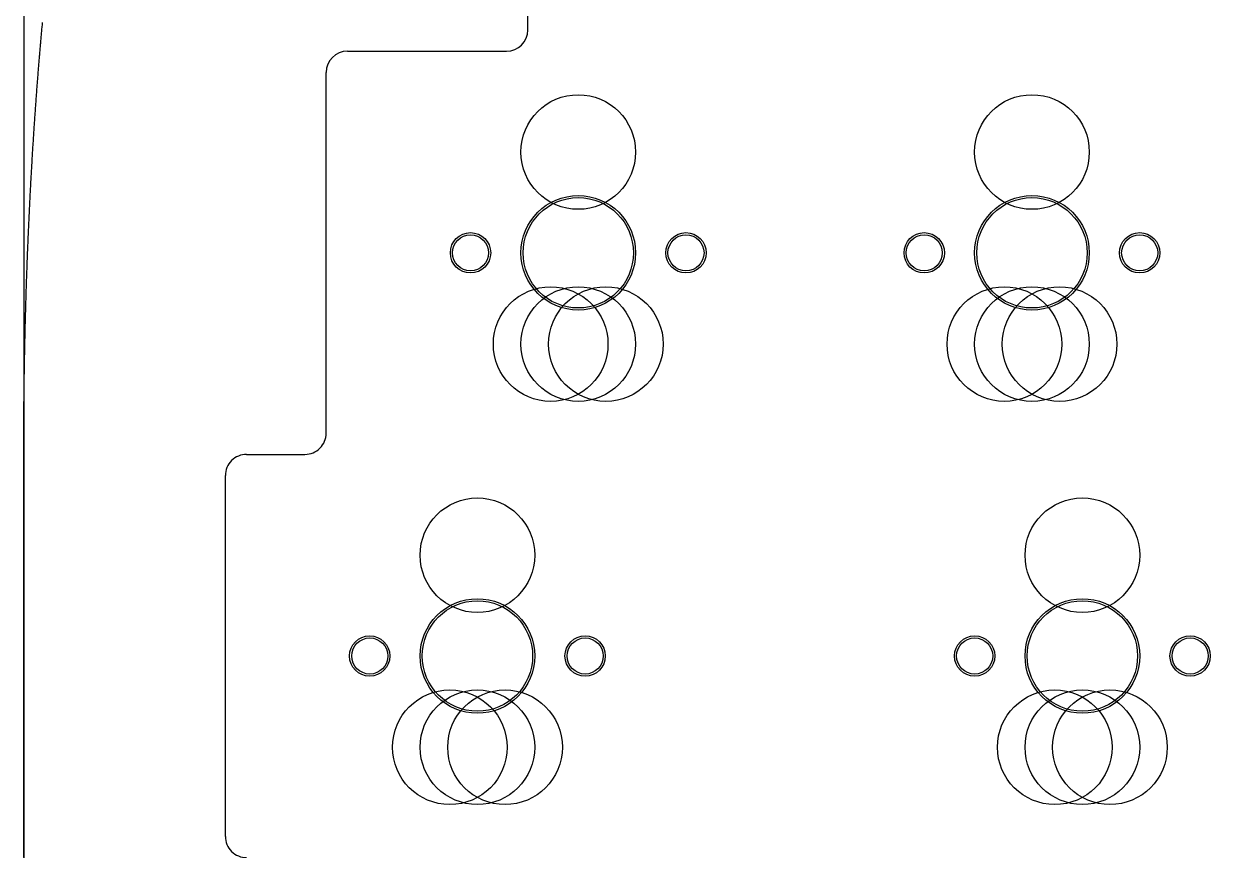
# Model space of a CAD drawing. Extents: x -14 to 315, y -179 to 16.
# Drawn here: x -14.2 to 41.6, y -66.2 to -27.2 of the extents above; entities that cross this region are included whole.
import ezdxf

# ---------------------------------------------------------------- set-up
doc = ezdxf.new("R2010")
doc.units = 0
doc.layers.add('BLACK', color=7, linetype='CONTINUOUS')

msp = doc.modelspace()

# ---------------------------------------------------------------- linework, layer by layer
at = {"layer": 'BLACK', "linetype": 'CONTINUOUS'}
for p, q in [((9.5, -27.5), (9.5, 8.5)), ((-14.25, 4), (-14.25, -85.5)), ((-13.389913, -27.447927), (-13.384426, -27.38766)), ((-13.384426, -27.38766), (-13.378928, -27.327495)), ((-13.378928, -27.327495), (-13.37341, -27.267329)), ((-13.37341, -27.267329), (-13.367881, -27.207264)), ((-13.367881, -27.207264), (-13.362331, -27.147198)), ((-13.43857, -27.992315), (-13.433229, -27.931652)), ((-13.433229, -27.931652), (-13.427867, -27.870985)), ((-13.427867, -27.870985), (-13.422494, -27.810421)), ((-13.422494, -27.810421), (-13.4171, -27.749855)), ((-13.4171, -27.749855), (-13.411696, -27.68939)), ((-13.411696, -27.68939), (-13.406271, -27.628923)), ((-13.406271, -27.628923), (-13.400836, -27.568559)), ((-13.400836, -27.568559), (-13.39538, -27.508192)), ((-13.39538, -27.508192), (-13.389913, -27.447927)), ((-13.485957, -28.54078), (-13.480753, -28.479618)), ((-13.480753, -28.479618), (-13.475538, -28.418559)), ((-13.475538, -28.418559), (-13.470303, -28.357495)), ((-13.470303, -28.357495), (-13.465056, -28.296534)), ((-13.465056, -28.296534), (-13.459788, -28.23557)), ((-13.459788, -28.23557), (-13.45451, -28.174708)), ((-13.45451, -28.174708), (-13.449211, -28.113843)), ((-13.449211, -28.113843), (-13.443901, -28.053081)), ((-13.443901, -28.053081), (-13.43857, -27.992315)), ((1, -28.5), (8.5, -28.5)), ((-13.53205, -29.093189), (-13.526995, -29.031638)), ((-13.526995, -29.031638), (-13.521919, -28.970081)), ((-13.521919, -28.970081), (-13.516831, -28.908628)), ((-13.516831, -28.908628), (-13.511723, -28.84717)), ((-13.511723, -28.84717), (-13.506604, -28.785816)), ((-13.506604, -28.785816), (-13.501464, -28.724456)), ((-13.501464, -28.724456), (-13.496312, -28.663199)), ((-13.496312, -28.663199), (-13.49114, -28.601938)), ((-13.49114, -28.601938), (-13.485957, -28.54078)), ((-13.576844, -29.649617), (-13.57193, -29.587572)), ((-13.57193, -29.587572), (-13.567004, -29.525631)), ((-13.567004, -29.525631), (-13.562057, -29.463684)), ((-13.562057, -29.463684), (-13.557098, -29.40184)), ((-13.557098, -29.40184), (-13.552119, -29.33999)), ((-13.552119, -29.33999), (-13.547128, -29.278244)), ((-13.547128, -29.278244), (-13.542117, -29.216492)), ((-13.542117, -29.216492), (-13.537094, -29.154843)), ((-13.537094, -29.154843), (-13.53205, -29.093189)), ((0, -46.5), (0, -29.5)), ((-13.620317, -30.209921), (-13.615554, -30.147497)), ((-13.615554, -30.147497), (-13.61077, -30.085065)), ((-13.61077, -30.085065), (-13.605975, -30.022737)), ((-13.605975, -30.022737), (-13.601158, -29.960402)), ((-13.601158, -29.960402), (-13.59633, -29.89817)), ((-13.59633, -29.89817), (-13.591481, -29.835931)), ((-13.591481, -29.835931), (-13.58662, -29.773797)), ((-13.58662, -29.773797), (-13.581738, -29.711655)), ((-13.581738, -29.711655), (-13.576844, -29.649617)), ((-13.662463, -30.774175), (-13.657844, -30.711264)), ((-13.657844, -30.711264), (-13.653213, -30.648457)), ((-13.653213, -30.648457), (-13.648561, -30.585641)), ((-13.648561, -30.585641), (-13.643897, -30.52293)), ((-13.643897, -30.52293), (-13.639212, -30.46021)), ((-13.639212, -30.46021), (-13.634515, -30.397594)), ((-13.634515, -30.397594), (-13.629798, -30.334969)), ((-13.629798, -30.334969), (-13.625068, -30.272449)), ((-13.625068, -30.272449), (-13.620317, -30.209921)), ((-13.703259, -31.342226), (-13.698795, -31.278946)), ((-13.698795, -31.278946), (-13.69431, -31.215656)), ((-13.69431, -31.215656), (-13.689812, -31.15247)), ((-13.689812, -31.15247), (-13.685293, -31.089273)), ((-13.685293, -31.089273), (-13.680762, -31.026182)), ((-13.680762, -31.026182), (-13.67621, -30.963081)), ((-13.67621, -30.963081), (-13.671646, -30.900084)), ((-13.671646, -30.900084), (-13.66706, -30.837077)), ((-13.66706, -30.837077), (-13.662463, -30.774175)), ((-13.742701, -31.914144), (-13.738384, -31.850385)), ((-13.738384, -31.850385), (-13.734055, -31.786731)), ((-13.734055, -31.786731), (-13.729704, -31.723065)), ((-13.729704, -31.723065), (-13.725341, -31.659504)), ((-13.725341, -31.659504), (-13.720957, -31.595931)), ((-13.720957, -31.595931), (-13.71656, -31.532464)), ((-13.71656, -31.532464), (-13.712142, -31.468985)), ((-13.712142, -31.468985), (-13.707711, -31.405611)), ((-13.707711, -31.405611), (-13.703259, -31.342226)), ((-13.776607, -32.425649), (-13.772426, -32.36152)), ((-13.772426, -32.36152), (-13.768233, -32.297496)), ((-13.768233, -32.297496), (-13.764018, -32.233459)), ((-13.764018, -32.233459), (-13.75979, -32.169527)), ((-13.75979, -32.169527), (-13.755541, -32.105583)), ((-13.755541, -32.105583), (-13.75128, -32.041743)), ((-13.75128, -32.041743), (-13.746997, -31.977891)), ((-13.746997, -31.977891), (-13.742701, -31.914144)), ((-13.813441, -33.00457), (-13.809419, -32.940091)), ((-13.809419, -32.940091), (-13.805375, -32.875596)), ((-13.805375, -32.875596), (-13.801319, -32.811207)), ((-13.801319, -32.811207), (-13.797241, -32.746804)), ((-13.797241, -32.746804), (-13.79315, -32.682505)), ((-13.79315, -32.682505), (-13.789038, -32.618193)), ((-13.789038, -32.618193), (-13.784913, -32.553986)), ((-13.784913, -32.553986), (-13.780767, -32.489765)), ((-13.780767, -32.489765), (-13.776607, -32.425649)), ((-13.84888, -33.587212), (-13.84501, -33.522268)), ((-13.84501, -33.522268), (-13.841127, -33.457429)), ((-13.841127, -33.457429), (-13.837222, -33.392575)), ((-13.837222, -33.392575), (-13.833304, -33.327825)), ((-13.833304, -33.327825), (-13.829364, -33.26306)), ((-13.829364, -33.26306), (-13.825411, -33.1984)), ((-13.825411, -33.1984), (-13.821437, -33.133725)), ((-13.821437, -33.133725), (-13.81745, -33.069155)), ((-13.81745, -33.069155), (-13.813441, -33.00457)), ((-13.879195, -34.108113), (-13.875465, -34.042816)), ((-13.875465, -34.042816), (-13.871722, -33.977624)), ((-13.871722, -33.977624), (-13.867957, -33.912414)), ((-13.867957, -33.912414), (-13.864178, -33.84731)), ((-13.864178, -33.84731), (-13.860378, -33.782188)), ((-13.860378, -33.782188), (-13.856564, -33.717172)), ((-13.856564, -33.717172), (-13.852729, -33.652139)), ((-13.852729, -33.652139), (-13.84888, -33.587212)), ((-13.911953, -34.697441), (-13.908385, -34.631815)), ((-13.908385, -34.631815), (-13.904797, -34.56617)), ((-13.904797, -34.56617), (-13.901194, -34.50063)), ((-13.901194, -34.50063), (-13.89757, -34.435071)), ((-13.89757, -34.435071), (-13.893932, -34.369617)), ((-13.893932, -34.369617), (-13.890272, -34.304145)), ((-13.890272, -34.304145), (-13.886599, -34.238778)), ((-13.886599, -34.238778), (-13.882904, -34.173393)), ((-13.882904, -34.173393), (-13.879195, -34.108113)), ((-13.939866, -35.224235), (-13.936441, -35.158269)), ((-13.936441, -35.158269), (-13.932995, -35.092282)), ((-13.932995, -35.092282), (-13.929534, -35.0264)), ((-13.929534, -35.0264), (-13.926052, -34.960498)), ((-13.926052, -34.960498), (-13.922556, -34.894701)), ((-13.922556, -34.894701), (-13.919038, -34.828884)), ((-13.919038, -34.828884), (-13.915506, -34.763173)), ((-13.915506, -34.763173), (-13.911953, -34.697441)), ((-13.969902, -35.820128), (-13.966635, -35.753724)), ((-13.966635, -35.753724), (-13.963354, -35.687424)), ((-13.963354, -35.687424), (-13.960051, -35.621102)), ((-13.960051, -35.621102), (-13.956733, -35.554885)), ((-13.956733, -35.554885), (-13.953395, -35.488646)), ((-13.953395, -35.488646), (-13.950041, -35.422512)), ((-13.950041, -35.422512), (-13.946666, -35.356357)), ((-13.946666, -35.356357), (-13.943277, -35.290307)), ((-13.943277, -35.290307), (-13.939866, -35.224235)), ((-13.995372, -36.352582), (-13.99225, -36.285851)), ((-13.99225, -36.285851), (-13.989113, -36.219225)), ((-13.989113, -36.219225), (-13.985955, -36.152575)), ((-13.985955, -36.152575), (-13.982782, -36.08603)), ((-13.982782, -36.08603), (-13.979588, -36.019461)), ((-13.979588, -36.019461), (-13.976378, -35.952997)), ((-13.976378, -35.952997), (-13.973148, -35.88651)), ((-13.973148, -35.88651), (-13.969902, -35.820128)), ((-14.022633, -36.954632), (-14.019679, -36.887609)), ((-14.019679, -36.887609), (-14.016703, -36.820559)), ((-14.016703, -36.820559), (-14.013712, -36.753614)), ((-14.013712, -36.753614), (-14.010699, -36.686644)), ((-14.010699, -36.686644), (-14.007672, -36.619777)), ((-14.007672, -36.619777), (-14.004623, -36.552886)), ((-14.004623, -36.552886), (-14.001558, -36.4861)), ((-14.001558, -36.4861), (-13.998473, -36.419289)), ((-13.998473, -36.419289), (-13.995372, -36.352582)), ((-14.04562, -37.492478), (-14.042812, -37.425146)), ((-14.042812, -37.425146), (-14.039984, -37.357786)), ((-14.039984, -37.357786), (-14.037139, -37.29053)), ((-14.037139, -37.29053), (-14.034274, -37.223247)), ((-14.034274, -37.223247), (-14.031393, -37.156068)), ((-14.031393, -37.156068), (-14.02849, -37.088862)), ((-14.02849, -37.088862), (-14.025572, -37.02176)), ((-14.025572, -37.02176), (-14.022633, -36.954632)), ((-14.067424, -38.032759), (-14.064765, -37.965126)), ((-14.064765, -37.965126), (-14.062084, -37.897464)), ((-14.062084, -37.897464), (-14.059388, -37.829906)), ((-14.059388, -37.829906), (-14.05667, -37.762319)), ((-14.05667, -37.762319), (-14.053937, -37.694835)), ((-14.053937, -37.694835), (-14.051182, -37.627323)), ((-14.051182, -37.627323), (-14.048412, -37.559915)), ((-14.048412, -37.559915), (-14.04562, -37.492478)), ((-14.088037, -38.575403), (-14.085527, -38.507479)), ((-14.085527, -38.507479), (-14.082996, -38.439525)), ((-14.082996, -38.439525), (-14.080449, -38.371673)), ((-14.080449, -38.371673), (-14.07788, -38.30379)), ((-14.07788, -38.30379), (-14.075295, -38.236011)), ((-14.075295, -38.236011), (-14.072689, -38.168201)), ((-14.072689, -38.168201), (-14.070067, -38.100495)), ((-14.070067, -38.100495), (-14.067424, -38.032759)), ((-14.109795, -39.188642), (-14.107451, -39.120334)), ((-14.107451, -39.120334), (-14.105092, -39.052129)), ((-14.105092, -39.052129), (-14.102711, -38.983891)), ((-14.102711, -38.983891), (-14.100313, -38.915756)), ((-14.100313, -38.915756), (-14.097895, -38.847588)), ((-14.097895, -38.847588), (-14.09546, -38.779522)), ((-14.09546, -38.779522), (-14.093004, -38.711425)), ((-14.093004, -38.711425), (-14.090531, -38.64343)), ((-14.090531, -38.64343), (-14.088037, -38.575403)), ((-14.12785, -39.73605), (-14.125658, -39.667472)), ((-14.125658, -39.667472), (-14.12345, -39.598996)), ((-14.12345, -39.598996), (-14.12122, -39.530485)), ((-14.12122, -39.530485), (-14.118974, -39.462076)), ((-14.118974, -39.462076), (-14.116706, -39.393633)), ((-14.116706, -39.393633), (-14.114422, -39.325291)), ((-14.114422, -39.325291), (-14.112117, -39.256915)), ((-14.112117, -39.256915), (-14.109795, -39.188642)), ((-14.144689, -40.285567), (-14.14265, -40.216731)), ((-14.14265, -40.216731), (-14.140594, -40.147995)), ((-14.140594, -40.147995), (-14.138516, -40.079222)), ((-14.138516, -40.079222), (-14.136422, -40.01055)), ((-14.136422, -40.01055), (-14.134306, -39.941842)), ((-14.134306, -39.941842), (-14.132174, -39.873235)), ((-14.132174, -39.873235), (-14.13002, -39.804591)), ((-14.13002, -39.804591), (-14.12785, -39.73605)), ((-14.160305, -40.837103), (-14.158419, -40.768019)), ((-14.158419, -40.768019), (-14.156516, -40.699035)), ((-14.156516, -40.699035), (-14.154592, -40.630012)), ((-14.154592, -40.630012), (-14.15265, -40.561089)), ((-14.15265, -40.561089), (-14.150688, -40.492127)), ((-14.150688, -40.492127), (-14.148708, -40.423266)), ((-14.148708, -40.423266), (-14.146707, -40.354366)), ((-14.146707, -40.354366), (-14.144689, -40.285567)), ((-14.174689, -41.39056), (-14.172958, -41.321241)), ((-14.172958, -41.321241), (-14.171209, -41.252021)), ((-14.171209, -41.252021), (-14.169439, -41.18276)), ((-14.169439, -41.18276), (-14.167651, -41.113598)), ((-14.167651, -41.113598), (-14.165843, -41.044395)), ((-14.165843, -41.044395), (-14.164017, -40.975291)), ((-14.164017, -40.975291), (-14.162169, -40.906147)), ((-14.162169, -40.906147), (-14.160305, -40.837103)), ((-14.187836, -41.945834), (-14.18626, -41.876293)), ((-14.18626, -41.876293), (-14.184666, -41.806851)), ((-14.184666, -41.806851), (-14.183051, -41.737364)), ((-14.183051, -41.737364), (-14.181418, -41.667976)), ((-14.181418, -41.667976), (-14.179764, -41.598545)), ((-14.179764, -41.598545), (-14.178093, -41.529212)), ((-14.178093, -41.529212), (-14.1764, -41.459836)), ((-14.1764, -41.459836), (-14.174689, -41.39056)), ((-14.199739, -42.502816), (-14.198319, -42.433068)), ((-14.198319, -42.433068), (-14.19688, -42.363416)), ((-14.19688, -42.363416), (-14.195421, -42.293719)), ((-14.195421, -42.293719), (-14.193944, -42.224118)), ((-14.193944, -42.224118), (-14.192445, -42.154472)), ((-14.192445, -42.154472), (-14.190929, -42.084923)), ((-14.190929, -42.084923), (-14.189392, -42.01533)), ((-14.189392, -42.01533), (-14.187836, -41.945834)), ((-14.210391, -43.061389), (-14.209127, -42.991449)), ((-14.209127, -42.991449), (-14.207845, -42.921603)), ((-14.207845, -42.921603), (-14.206543, -42.851709)), ((-14.206543, -42.851709), (-14.205222, -42.781911)), ((-14.205222, -42.781911), (-14.20388, -42.712065)), ((-14.20388, -42.712065), (-14.202519, -42.642315)), ((-14.202519, -42.642315), (-14.201138, -42.572517)), ((-14.201138, -42.572517), (-14.199739, -42.502816)), ((-14.219786, -43.621432), (-14.21868, -43.551314)), ((-14.21868, -43.551314), (-14.217555, -43.481291)), ((-14.217555, -43.481291), (-14.21641, -43.411216)), ((-14.21641, -43.411216), (-14.215246, -43.341235)), ((-14.215246, -43.341235), (-14.214061, -43.271204)), ((-14.214061, -43.271204), (-14.212858, -43.201267)), ((-14.212858, -43.201267), (-14.211633, -43.131281)), ((-14.211633, -43.131281), (-14.210391, -43.061389)), ((-14.22792, -44.182813), (-14.226972, -44.112535)), ((-14.226972, -44.112535), (-14.226005, -44.042349)), ((-14.226005, -44.042349), (-14.225017, -43.97211)), ((-14.225017, -43.97211), (-14.224011, -43.901963)), ((-14.224011, -43.901963), (-14.222984, -43.831764)), ((-14.222984, -43.831764), (-14.221938, -43.761657)), ((-14.221938, -43.761657), (-14.220871, -43.691498)), ((-14.220871, -43.691498), (-14.219786, -43.621432)), ((-14.234787, -44.745393), (-14.233997, -44.674973)), ((-14.233997, -44.674973), (-14.233189, -44.604643)), ((-14.233189, -44.604643), (-14.23236, -44.534257)), ((-14.23236, -44.534257), (-14.231512, -44.463962)), ((-14.231512, -44.463962), (-14.230643, -44.393611)), ((-14.230643, -44.393611), (-14.229755, -44.323351)), ((-14.229755, -44.323351), (-14.228847, -44.253036)), ((-14.228847, -44.253036), (-14.22792, -44.182813)), ((-14.240382, -45.309025), (-14.239752, -45.238482)), ((-14.239752, -45.238482), (-14.239103, -45.168027)), ((-14.239103, -45.168027), (-14.238433, -45.097512)), ((-14.238433, -45.097512), (-14.237744, -45.027087)), ((-14.237744, -45.027087), (-14.237034, -44.956603)), ((-14.237034, -44.956603), (-14.236305, -44.886208)), ((-14.236305, -44.886208), (-14.235555, -44.815755)), ((-14.235555, -44.815755), (-14.234787, -44.745393)), ((-14.244703, -45.873555), (-14.244233, -45.802908)), ((-14.244233, -45.802908), (-14.243743, -45.732348)), ((-14.243743, -45.732348), (-14.243232, -45.661724)), ((-14.243232, -45.661724), (-14.242702, -45.591188)), ((-14.242702, -45.591188), (-14.242152, -45.52059)), ((-14.242152, -45.52059), (-14.241582, -45.45008)), ((-14.241582, -45.45008), (-14.240992, -45.379509)), ((-14.240992, -45.379509), (-14.240382, -45.309025)), ((-14.247746, -46.438817), (-14.247436, -46.368088)), ((-14.247436, -46.368088), (-14.247106, -46.297442)), ((-14.247106, -46.297442), (-14.246755, -46.226731)), ((-14.246755, -46.226731), (-14.246385, -46.156105)), ((-14.246385, -46.156105), (-14.245994, -46.085414)), ((-14.245994, -46.085414), (-14.245584, -46.014809)), ((-14.245584, -46.014809), (-14.245153, -45.944139)), ((-14.245153, -45.944139), (-14.244703, -45.873555)), ((-14.249509, -47.004635), (-14.249359, -46.933846)), ((-14.249359, -46.933846), (-14.249189, -46.863138)), ((-14.249189, -46.863138), (-14.248998, -46.792362)), ((-14.248998, -46.792362), (-14.248788, -46.721668)), ((-14.248788, -46.721668), (-14.248557, -46.650906)), ((-14.248557, -46.650906), (-14.248307, -46.580226)), ((-14.248307, -46.580226), (-14.248037, -46.50948)), ((-14.248037, -46.50948), (-14.247746, -46.438817)), ((-14.25, -47.5), (-14.24999, -47.429253)), ((-14.25, -66.5), (-14.25, -47.5)), ((-14.24999, -47.429253), (-14.24996, -47.358435)), ((-14.24996, -47.358435), (-14.24991, -47.287696)), ((-14.24991, -47.287696), (-14.24984, -47.216886)), ((-14.24984, -47.216886), (-14.24975, -47.146155)), ((-14.24975, -47.146155), (-14.249639, -47.075355)), ((-14.249639, -47.075355), (-14.249509, -47.004635)), ((-3.75, -47.5), (-1, -47.5)), ((-4.75, -65.5), (-4.75, -48.5))]:
    msp.add_line(p, q, dxfattribs=at)
at = {"layer": 'BLACK'}
for centre, radius in [((11.875, -33.25), 2.7), ((33.25, -33.25), 2.7), ((11.875, -38), 2.7), ((11.875, -38), 2.6), ((33.25, -38), 2.7), ((33.25, -38), 2.6), ((6.8, -38), 0.95), ((6.8, -38), 0.85), ((16.95, -38), 0.95), ((16.95, -38), 0.85), ((28.175, -38), 0.95), ((28.175, -38), 0.85), ((38.325, -38), 0.95), ((38.325, -38), 0.85), ((10.575, -42.3), 2.7), ((11.875, -42.3), 2.7), ((13.175, -42.3), 2.7), ((31.95, -42.3), 2.7), ((33.25, -42.3), 2.7), ((34.55, -42.3), 2.7), ((7.125, -52.25), 2.7), ((35.625, -52.25), 2.7), ((7.125, -57), 2.7), ((7.125, -57), 2.6), ((35.625, -57), 2.7), ((35.625, -57), 2.6), ((2.05, -57), 0.95), ((2.05, -57), 0.85), ((12.2, -57), 0.95), ((12.2, -57), 0.85), ((30.55, -57), 0.95), ((30.55, -57), 0.85), ((40.7, -57), 0.95), ((40.7, -57), 0.85), ((5.825, -61.3), 2.7), ((7.125, -61.3), 2.7), ((8.425, -61.3), 2.7), ((34.325, -61.3), 2.7), ((35.625, -61.3), 2.7), ((36.925, -61.3), 2.7)]:
    msp.add_circle(centre, radius, dxfattribs=at)
for centre, radius, start, end in [((8.5, -27.5), 1, -90, 0), ((1, -29.5), 1, 90, 180), ((-0.999999, -46.500001), 0.999999, -90.0000573, 0.0000573), ((-3.750001, -48.499999), 0.999999, -270.0000573, -179.9999427), ((-3.750001, -65.500001), 0.999999, -180.0000573, -89.9999427)]:
    msp.add_arc(centre, radius, start, end, dxfattribs=at)

doc.saveas('drawing.dxf')
